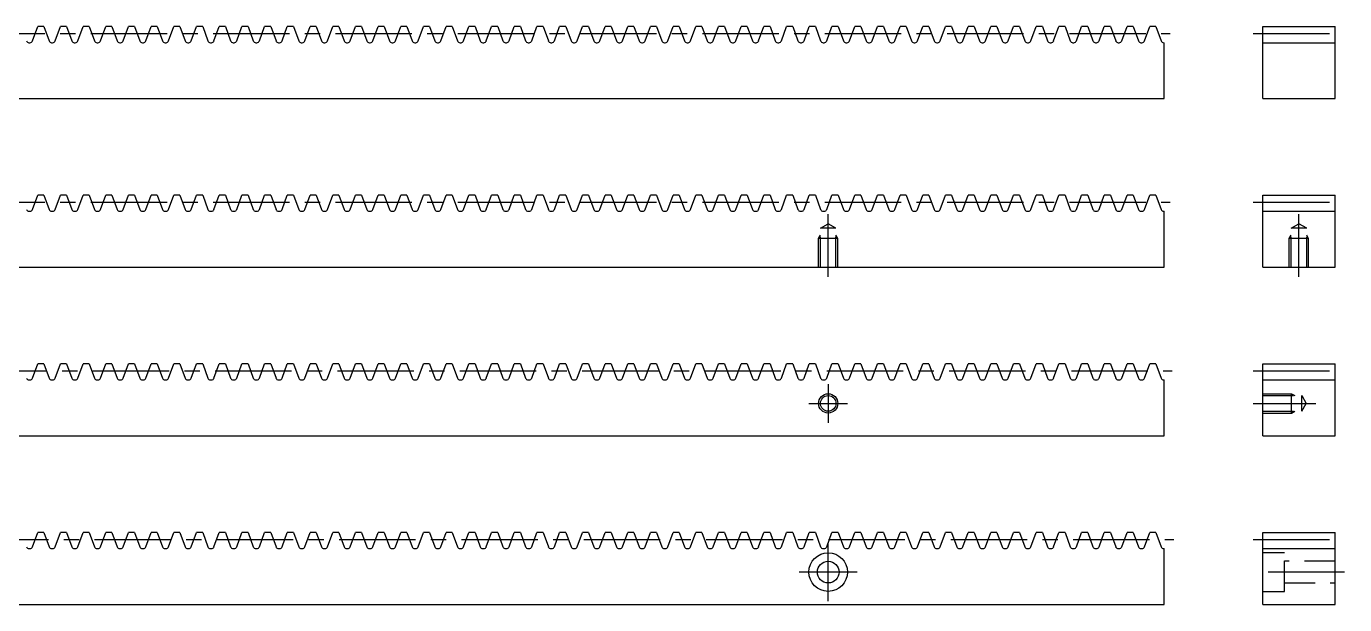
# Model space of a CAD drawing. Extents: x 0 to 547, y -23 to 135.
# Drawn here: x 273.3 to 547, y 15 to 135 of the extents above; entities that cross this region are included whole.
import ezdxf

# ---------------------------------------------------------------- set-up
doc = ezdxf.new("R2010")
doc.units = 0
doc.header["$LTSCALE"] = 0.5
doc.linetypes.add('CENTER', pattern=[50.8, 31.75, -6.35, 6.35, -6.35])
doc.linetypes.add('DASHED', pattern=[19.05, 12.7, -6.35])
for name, color, linetype in [('MSM_CENTER', 1, 'CENTER'), ('MSM_CONTINUOUS', 7, 'CONTINUOUS'), ('MSM_DASHED', 4, 'DASHED'), ('MSM_NARROW', 5, 'CONTINUOUS')]:
    doc.layers.add(name, color=color, linetype=linetype)

msp = doc.modelspace()

# ---------------------------------------------------------------- linework, layer by layer
at = {"layer": 'MSM_CENTER'}
for p, q in [((7.25, 133.5), (510.76, 133.5)), ((528, 133.5), (547, 133.5)), ((7.25, 98.5), (510.76, 98.5)), ((439.76, 83), (439.76, 96.04)), ((528, 98.5), (547, 98.5)), ((537.5, 83), (537.5, 96.04)), ((7.65, 63.5), (511.16, 63.5)), ((528, 63.5), (547, 63.5)), ((439.76, 60.75), (439.76, 52.75)), ((435.76, 56.75), (443.75, 56.75)), ((528, 56.75), (541.04, 56.75)), ((8, 28.5), (511.51, 28.5)), ((439.76, 15.75), (439.76, 27.75)), ((528, 28.5), (547, 28.5)), ((445.75, 21.75), (433.76, 21.75)), ((547, 21.75), (528, 21.75))]:
    msp.add_line(p, q, dxfattribs=at)
at = {"layer": 'MSM_CONTINUOUS'}
for p, q in [((274.52, 132), (275.62, 135)), ((276.88, 135), (275.62, 135)), ((276.88, 135), (277.97, 132)), ((279.24, 132), (280.33, 135)), ((281.59, 135), (280.33, 135)), ((281.59, 135), (282.68, 132)), ((283.95, 132), (285.04, 135)), ((286.31, 135), (285.04, 135)), ((286.31, 135), (287.4, 132)), ((288.66, 132), (289.75, 135)), ((291.02, 135), (289.75, 135)), ((291.02, 135), (292.11, 132)), ((293.37, 132), (294.47, 135)), ((295.73, 135), (294.47, 135)), ((295.73, 135), (296.82, 132)), ((298.09, 132), (299.18, 135)), ((300.44, 135), (299.18, 135)), ((300.44, 135), (301.53, 132)), ((302.8, 132), (303.89, 135)), ((305.15, 135), (303.89, 135)), ((305.15, 135), (306.25, 132)), ((307.51, 132), (308.6, 135)), ((309.87, 135), (308.6, 135)), ((309.87, 135), (310.96, 132)), ((312.22, 132), (313.32, 135)), ((314.58, 135), (313.32, 135)), ((314.58, 135), (315.67, 132)), ((316.94, 132), (318.03, 135)), ((319.29, 135), (318.03, 135)), ((319.29, 135), (320.38, 132)), ((321.65, 132), (322.74, 135)), ((324, 135), (322.74, 135)), ((324, 135), (325.1, 132)), ((326.36, 132), (327.45, 135)), ((328.72, 135), (327.45, 135)), ((328.72, 135), (329.81, 132)), ((331.07, 132), (332.17, 135)), ((333.43, 135), (332.17, 135)), ((333.43, 135), (334.52, 132)), ((335.79, 132), (336.88, 135)), ((338.14, 135), (336.88, 135)), ((338.14, 135), (339.23, 132)), ((340.5, 132), (341.59, 135)), ((342.85, 135), (341.59, 135)), ((342.85, 135), (343.95, 132)), ((345.21, 132), (346.3, 135)), ((347.57, 135), (346.3, 135)), ((347.57, 135), (348.66, 132)), ((349.92, 132), (351.01, 135)), ((352.28, 135), (351.01, 135)), ((352.28, 135), (353.37, 132)), ((354.64, 132), (355.73, 135)), ((356.99, 135), (355.73, 135)), ((356.99, 135), (358.08, 132)), ((359.35, 132), (360.44, 135)), ((361.7, 135), (360.44, 135)), ((361.7, 135), (362.8, 132)), ((364.06, 132), (365.15, 135)), ((366.42, 135), (365.15, 135)), ((366.42, 135), (367.51, 132)), ((368.77, 132), (369.86, 135)), ((371.13, 135), (369.86, 135)), ((371.13, 135), (372.22, 132)), ((373.48, 132), (374.58, 135)), ((375.84, 135), (374.58, 135)), ((375.84, 135), (376.93, 132)), ((378.2, 132), (379.29, 135)), ((380.55, 135), (379.29, 135)), ((380.55, 135), (381.65, 132)), ((382.91, 132), (384, 135)), ((385.27, 135), (384, 135)), ((385.27, 135), (386.36, 132)), ((387.62, 132), (388.71, 135)), ((389.98, 135), (388.71, 135)), ((389.98, 135), (391.07, 132)), ((392.33, 132), (393.43, 135)), ((394.69, 135), (393.43, 135)), ((394.69, 135), (395.78, 132)), ((397.05, 132), (398.14, 135)), ((399.4, 135), (398.14, 135)), ((399.4, 135), (400.49, 132)), ((401.76, 132), (402.85, 135)), ((404.12, 135), (402.85, 135)), ((404.12, 135), (405.21, 132)), ((406.47, 132), (407.56, 135)), ((408.83, 135), (407.56, 135)), ((408.83, 135), (409.92, 132)), ((411.18, 132), (412.28, 135)), ((413.54, 135), (412.28, 135)), ((413.54, 135), (414.63, 132)), ((415.9, 132), (416.99, 135)), ((418.25, 135), (416.99, 135)), ((418.25, 135), (419.34, 132)), ((420.61, 132), (421.7, 135)), ((422.96, 135), (421.7, 135)), ((422.96, 135), (424.06, 132)), ((425.32, 132), (426.41, 135)), ((427.68, 135), (426.41, 135)), ((427.68, 135), (428.77, 132)), ((430.03, 132), (431.13, 135)), ((432.39, 135), (431.13, 135)), ((432.39, 135), (433.48, 132)), ((434.75, 132), (435.84, 135)), ((437.1, 135), (435.84, 135)), ((437.1, 135), (438.19, 132)), ((439.46, 132), (440.55, 135)), ((441.81, 135), (440.55, 135)), ((441.81, 135), (442.91, 132)), ((444.17, 132), (445.26, 135)), ((446.53, 135), (445.26, 135)), ((446.53, 135), (447.62, 132)), ((448.88, 132), (449.98, 135)), ((451.24, 135), (449.98, 135)), ((451.24, 135), (452.33, 132)), ((453.6, 132), (454.69, 135)), ((455.95, 135), (454.69, 135)), ((455.95, 135), (457.04, 132)), ((458.31, 132), (459.4, 135)), ((460.66, 135), (459.4, 135)), ((460.66, 135), (461.76, 132)), ((463.02, 132), (464.11, 135)), ((465.38, 135), (464.11, 135)), ((465.38, 135), (466.47, 132)), ((467.73, 132), (468.82, 135)), ((470.09, 135), (468.82, 135)), ((470.09, 135), (471.18, 132)), ((472.45, 132), (473.54, 135)), ((474.8, 135), (473.54, 135)), ((474.8, 135), (475.89, 132)), ((477.16, 132), (478.25, 135)), ((479.51, 135), (478.25, 135)), ((479.51, 135), (480.61, 132)), ((481.87, 132), (482.96, 135)), ((484.23, 135), (482.96, 135)), ((484.23, 135), (485.32, 132)), ((486.58, 132), (487.67, 135)), ((488.94, 135), (487.67, 135)), ((488.94, 135), (490.03, 132)), ((491.29, 132), (492.39, 135)), ((493.65, 135), (492.39, 135)), ((493.65, 135), (494.74, 132)), ((496.01, 132), (497.1, 135)), ((498.36, 135), (497.1, 135)), ((498.36, 135), (499.46, 132)), ((500.72, 132), (501.81, 135)), ((503.08, 135), (501.81, 135)), ((503.08, 135), (504.17, 132)), ((505.43, 132), (506.52, 135)), ((507.79, 135), (506.52, 135)), ((507.79, 135), (508.88, 132)), ((530, 135), (545, 135)), ((530, 120), (530, 135)), ((545, 120), (545, 135)), ((273.8, 131.62), (273.99, 131.62)), ((278.51, 131.62), (278.7, 131.62)), ((283.22, 131.62), (283.41, 131.62)), ((287.93, 131.62), (288.13, 131.62)), ((292.65, 131.62), (292.84, 131.62)), ((297.36, 131.62), (297.55, 131.62)), ((302.07, 131.62), (302.26, 131.62)), ((306.78, 131.62), (306.98, 131.62)), ((311.49, 131.62), (311.69, 131.62)), ((316.21, 131.62), (316.4, 131.62)), ((320.92, 131.62), (321.11, 131.62)), ((325.63, 131.62), (325.83, 131.62)), ((330.34, 131.62), (330.54, 131.62)), ((335.06, 131.62), (335.25, 131.62)), ((339.77, 131.62), (339.96, 131.62)), ((344.48, 131.62), (344.67, 131.62)), ((349.19, 131.62), (349.39, 131.62)), ((353.91, 131.62), (354.1, 131.62)), ((358.62, 131.62), (358.81, 131.62)), ((363.33, 131.62), (363.52, 131.62)), ((368.04, 131.62), (368.24, 131.62)), ((372.76, 131.62), (372.95, 131.62)), ((377.47, 131.62), (377.66, 131.62)), ((382.18, 131.62), (382.37, 131.62)), ((386.89, 131.62), (387.09, 131.62)), ((391.61, 131.62), (391.8, 131.62)), ((396.32, 131.62), (396.51, 131.62)), ((401.03, 131.62), (401.22, 131.62)), ((405.74, 131.62), (405.94, 131.62)), ((410.46, 131.62), (410.65, 131.62)), ((415.17, 131.62), (415.36, 131.62)), ((419.88, 131.62), (420.07, 131.62)), ((424.59, 131.62), (424.79, 131.62)), ((429.3, 131.62), (429.5, 131.62)), ((434.02, 131.62), (434.21, 131.62)), ((438.73, 131.62), (438.92, 131.62)), ((443.44, 131.62), (443.64, 131.62)), ((448.15, 131.62), (448.35, 131.62)), ((452.87, 131.62), (453.06, 131.62)), ((457.58, 131.62), (457.77, 131.62)), ((462.29, 131.62), (462.48, 131.62)), ((467, 131.62), (467.2, 131.62)), ((471.72, 131.62), (471.91, 131.62)), ((476.43, 131.62), (476.62, 131.62)), ((481.14, 131.62), (481.33, 131.62)), ((485.85, 131.62), (486.05, 131.62)), ((490.57, 131.62), (490.76, 131.62)), ((495.28, 131.62), (495.47, 131.62)), ((499.99, 131.62), (500.18, 131.62)), ((504.7, 131.62), (504.9, 131.62)), ((509.42, 131.62), (509.51, 131.62)), ((509.51, 120), (509.51, 131.62)), ((530, 131.62), (545, 131.62)), ((10, 120), (509.51, 120)), ((530, 120), (545, 120)), ((274.52, 97), (275.62, 100)), ((276.88, 100), (275.62, 100)), ((276.88, 100), (277.97, 97)), ((279.24, 97), (280.33, 100)), ((281.59, 100), (280.33, 100)), ((281.59, 100), (282.68, 97)), ((283.95, 97), (285.04, 100)), ((286.31, 100), (285.04, 100)), ((286.31, 100), (287.4, 97)), ((288.66, 97), (289.75, 100)), ((291.02, 100), (289.75, 100)), ((291.02, 100), (292.11, 97)), ((293.37, 97), (294.47, 100)), ((295.73, 100), (294.47, 100)), ((295.73, 100), (296.82, 97)), ((298.09, 97), (299.18, 100)), ((300.44, 100), (299.18, 100)), ((300.44, 100), (301.53, 97)), ((302.8, 97), (303.89, 100)), ((305.15, 100), (303.89, 100)), ((305.15, 100), (306.25, 97)), ((307.51, 97), (308.6, 100)), ((309.87, 100), (308.6, 100)), ((309.87, 100), (310.96, 97)), ((312.22, 97), (313.32, 100)), ((314.58, 100), (313.32, 100)), ((314.58, 100), (315.67, 97)), ((316.94, 97), (318.03, 100)), ((319.29, 100), (318.03, 100)), ((319.29, 100), (320.38, 97)), ((321.65, 97), (322.74, 100)), ((324, 100), (322.74, 100)), ((324, 100), (325.1, 97)), ((326.36, 97), (327.45, 100)), ((328.72, 100), (327.45, 100)), ((328.72, 100), (329.81, 97)), ((331.07, 97), (332.17, 100)), ((333.43, 100), (332.17, 100)), ((333.43, 100), (334.52, 97)), ((335.79, 97), (336.88, 100)), ((338.14, 100), (336.88, 100)), ((338.14, 100), (339.23, 97)), ((340.5, 97), (341.59, 100)), ((342.85, 100), (341.59, 100)), ((342.85, 100), (343.95, 97)), ((345.21, 97), (346.3, 100)), ((347.57, 100), (346.3, 100)), ((347.57, 100), (348.66, 97)), ((349.92, 97), (351.01, 100)), ((352.28, 100), (351.01, 100)), ((352.28, 100), (353.37, 97)), ((354.64, 97), (355.73, 100)), ((356.99, 100), (355.73, 100)), ((356.99, 100), (358.08, 97)), ((359.35, 97), (360.44, 100)), ((361.7, 100), (360.44, 100)), ((361.7, 100), (362.8, 97)), ((364.06, 97), (365.15, 100)), ((366.42, 100), (365.15, 100)), ((366.42, 100), (367.51, 97)), ((368.77, 97), (369.86, 100)), ((371.13, 100), (369.86, 100)), ((371.13, 100), (372.22, 97)), ((373.48, 97), (374.58, 100)), ((375.84, 100), (374.58, 100)), ((375.84, 100), (376.93, 97)), ((378.2, 97), (379.29, 100)), ((380.55, 100), (379.29, 100)), ((380.55, 100), (381.65, 97)), ((382.91, 97), (384, 100)), ((385.27, 100), (384, 100)), ((385.27, 100), (386.36, 97)), ((387.62, 97), (388.71, 100)), ((389.98, 100), (388.71, 100)), ((389.98, 100), (391.07, 97)), ((392.33, 97), (393.43, 100)), ((394.69, 100), (393.43, 100)), ((394.69, 100), (395.78, 97)), ((397.05, 97), (398.14, 100)), ((399.4, 100), (398.14, 100)), ((399.4, 100), (400.49, 97)), ((401.76, 97), (402.85, 100)), ((404.12, 100), (402.85, 100)), ((404.12, 100), (405.21, 97)), ((406.47, 97), (407.56, 100)), ((408.83, 100), (407.56, 100)), ((408.83, 100), (409.92, 97)), ((411.18, 97), (412.28, 100)), ((413.54, 100), (412.28, 100)), ((413.54, 100), (414.63, 97)), ((415.9, 97), (416.99, 100)), ((418.25, 100), (416.99, 100)), ((418.25, 100), (419.34, 97)), ((420.61, 97), (421.7, 100)), ((422.96, 100), (421.7, 100)), ((422.96, 100), (424.06, 97)), ((425.32, 97), (426.41, 100)), ((427.68, 100), (426.41, 100)), ((427.68, 100), (428.77, 97)), ((430.03, 97), (431.13, 100)), ((432.39, 100), (431.13, 100)), ((432.39, 100), (433.48, 97)), ((434.75, 97), (435.84, 100)), ((437.1, 100), (435.84, 100)), ((437.1, 100), (438.19, 97)), ((439.46, 97), (440.55, 100)), ((441.81, 100), (440.55, 100)), ((441.81, 100), (442.91, 97)), ((444.17, 97), (445.26, 100)), ((446.53, 100), (445.26, 100)), ((446.53, 100), (447.62, 97)), ((448.88, 97), (449.98, 100)), ((451.24, 100), (449.98, 100)), ((451.24, 100), (452.33, 97)), ((453.6, 97), (454.69, 100)), ((455.95, 100), (454.69, 100)), ((455.95, 100), (457.04, 97)), ((458.31, 97), (459.4, 100)), ((460.66, 100), (459.4, 100)), ((460.66, 100), (461.76, 97)), ((463.02, 97), (464.11, 100)), ((465.38, 100), (464.11, 100)), ((465.38, 100), (466.47, 97)), ((467.73, 97), (468.82, 100)), ((470.09, 100), (468.82, 100)), ((470.09, 100), (471.18, 97)), ((472.45, 97), (473.54, 100)), ((474.8, 100), (473.54, 100)), ((474.8, 100), (475.89, 97)), ((477.16, 97), (478.25, 100)), ((479.51, 100), (478.25, 100)), ((479.51, 100), (480.61, 97)), ((481.87, 97), (482.96, 100)), ((484.23, 100), (482.96, 100)), ((484.23, 100), (485.32, 97)), ((486.58, 97), (487.67, 100)), ((488.94, 100), (487.67, 100)), ((488.94, 100), (490.03, 97)), ((491.29, 97), (492.39, 100)), ((493.65, 100), (492.39, 100)), ((493.65, 100), (494.74, 97)), ((496.01, 97), (497.1, 100)), ((498.36, 100), (497.1, 100)), ((498.36, 100), (499.46, 97)), ((500.72, 97), (501.81, 100)), ((503.08, 100), (501.81, 100)), ((503.08, 100), (504.17, 97)), ((505.43, 97), (506.52, 100)), ((507.79, 100), (506.52, 100)), ((507.79, 100), (508.88, 97)), ((530, 100), (545, 100)), ((530, 85), (530, 100)), ((545, 85), (545, 100)), ((273.8, 96.63), (273.99, 96.63)), ((278.51, 96.63), (278.7, 96.63)), ((283.22, 96.63), (283.41, 96.63)), ((287.93, 96.63), (288.13, 96.63)), ((292.65, 96.63), (292.84, 96.63)), ((297.36, 96.63), (297.55, 96.63)), ((302.07, 96.63), (302.26, 96.63)), ((306.78, 96.63), (306.98, 96.63)), ((311.49, 96.63), (311.69, 96.63)), ((316.21, 96.63), (316.4, 96.63)), ((320.92, 96.63), (321.11, 96.63)), ((325.63, 96.63), (325.83, 96.63)), ((330.34, 96.63), (330.54, 96.63)), ((335.06, 96.63), (335.25, 96.63)), ((339.77, 96.63), (339.96, 96.63)), ((344.48, 96.63), (344.67, 96.63)), ((349.19, 96.63), (349.39, 96.63)), ((353.91, 96.63), (354.1, 96.63)), ((358.62, 96.63), (358.81, 96.63)), ((363.33, 96.63), (363.52, 96.63)), ((368.04, 96.63), (368.24, 96.63)), ((372.76, 96.63), (372.95, 96.63)), ((377.47, 96.63), (377.66, 96.63)), ((382.18, 96.63), (382.37, 96.63)), ((386.89, 96.63), (387.09, 96.63)), ((391.61, 96.63), (391.8, 96.63)), ((396.32, 96.63), (396.51, 96.63)), ((401.03, 96.63), (401.22, 96.63)), ((405.74, 96.63), (405.94, 96.63)), ((410.46, 96.63), (410.65, 96.63)), ((415.17, 96.63), (415.36, 96.63)), ((419.88, 96.63), (420.07, 96.63)), ((424.59, 96.63), (424.79, 96.63)), ((429.3, 96.63), (429.5, 96.63)), ((434.02, 96.63), (434.21, 96.63)), ((438.73, 96.63), (438.92, 96.63)), ((443.44, 96.63), (443.64, 96.63)), ((448.15, 96.63), (448.35, 96.63)), ((452.87, 96.63), (453.06, 96.63)), ((457.58, 96.63), (457.77, 96.63)), ((462.29, 96.63), (462.48, 96.63)), ((467, 96.63), (467.2, 96.63)), ((471.72, 96.63), (471.91, 96.63)), ((476.43, 96.63), (476.62, 96.63)), ((481.14, 96.63), (481.33, 96.63)), ((485.85, 96.63), (486.05, 96.63)), ((490.57, 96.63), (490.76, 96.63)), ((495.28, 96.63), (495.47, 96.63)), ((499.99, 96.63), (500.18, 96.63)), ((504.7, 96.63), (504.9, 96.63)), ((509.42, 96.63), (509.51, 96.63)), ((509.51, 85), (509.51, 96.63)), ((530, 96.63), (545, 96.63)), ((10, 85), (509.51, 85)), ((530, 85), (545, 85)), ((274.52, 62), (275.62, 65)), ((276.88, 65), (275.62, 65)), ((276.88, 65), (277.97, 62)), ((279.24, 62), (280.33, 65)), ((281.59, 65), (280.33, 65)), ((281.59, 65), (282.68, 62)), ((283.95, 62), (285.04, 65)), ((286.31, 65), (285.04, 65)), ((286.31, 65), (287.4, 62)), ((288.66, 62), (289.75, 65)), ((291.02, 65), (289.75, 65)), ((291.02, 65), (292.11, 62)), ((293.37, 62), (294.47, 65)), ((295.73, 65), (294.47, 65)), ((295.73, 65), (296.82, 62)), ((298.09, 62), (299.18, 65)), ((300.44, 65), (299.18, 65)), ((300.44, 65), (301.53, 62)), ((302.8, 62), (303.89, 65)), ((305.15, 65), (303.89, 65)), ((305.15, 65), (306.25, 62)), ((307.51, 62), (308.6, 65)), ((309.87, 65), (308.6, 65)), ((309.87, 65), (310.96, 62)), ((312.22, 62), (313.32, 65)), ((314.58, 65), (313.32, 65)), ((314.58, 65), (315.67, 62)), ((316.94, 62), (318.03, 65)), ((319.29, 65), (318.03, 65)), ((319.29, 65), (320.38, 62)), ((321.65, 62), (322.74, 65)), ((324, 65), (322.74, 65)), ((324, 65), (325.1, 62)), ((326.36, 62), (327.45, 65)), ((328.72, 65), (327.45, 65)), ((328.72, 65), (329.81, 62)), ((331.07, 62), (332.17, 65)), ((333.43, 65), (332.17, 65)), ((333.43, 65), (334.52, 62)), ((335.79, 62), (336.88, 65)), ((338.14, 65), (336.88, 65)), ((338.14, 65), (339.23, 62)), ((340.5, 62), (341.59, 65)), ((342.85, 65), (341.59, 65)), ((342.85, 65), (343.95, 62)), ((345.21, 62), (346.3, 65)), ((347.57, 65), (346.3, 65)), ((347.57, 65), (348.66, 62)), ((349.92, 62), (351.01, 65)), ((352.28, 65), (351.01, 65)), ((352.28, 65), (353.37, 62)), ((354.64, 62), (355.73, 65)), ((356.99, 65), (355.73, 65)), ((356.99, 65), (358.08, 62)), ((359.35, 62), (360.44, 65)), ((361.7, 65), (360.44, 65)), ((361.7, 65), (362.8, 62)), ((364.06, 62), (365.15, 65)), ((366.42, 65), (365.15, 65)), ((366.42, 65), (367.51, 62)), ((368.77, 62), (369.86, 65)), ((371.13, 65), (369.86, 65)), ((371.13, 65), (372.22, 62)), ((373.48, 62), (374.58, 65)), ((375.84, 65), (374.58, 65)), ((375.84, 65), (376.93, 62)), ((378.2, 62), (379.29, 65)), ((380.55, 65), (379.29, 65)), ((380.55, 65), (381.65, 62)), ((382.91, 62), (384, 65)), ((385.27, 65), (384, 65)), ((385.27, 65), (386.36, 62)), ((387.62, 62), (388.71, 65)), ((389.98, 65), (388.71, 65)), ((389.98, 65), (391.07, 62)), ((392.33, 62), (393.43, 65)), ((394.69, 65), (393.43, 65)), ((394.69, 65), (395.78, 62)), ((397.05, 62), (398.14, 65)), ((399.4, 65), (398.14, 65)), ((399.4, 65), (400.49, 62)), ((401.76, 62), (402.85, 65)), ((404.12, 65), (402.85, 65)), ((404.12, 65), (405.21, 62)), ((406.47, 62), (407.56, 65)), ((408.83, 65), (407.56, 65)), ((408.83, 65), (409.92, 62)), ((411.18, 62), (412.28, 65)), ((413.54, 65), (412.28, 65)), ((413.54, 65), (414.63, 62)), ((415.9, 62), (416.99, 65)), ((418.25, 65), (416.99, 65)), ((418.25, 65), (419.34, 62)), ((420.61, 62), (421.7, 65)), ((422.96, 65), (421.7, 65)), ((422.96, 65), (424.06, 62)), ((425.32, 62), (426.41, 65)), ((427.68, 65), (426.41, 65)), ((427.68, 65), (428.77, 62)), ((430.03, 62), (431.13, 65)), ((432.39, 65), (431.13, 65)), ((432.39, 65), (433.48, 62)), ((434.75, 62), (435.84, 65)), ((437.1, 65), (435.84, 65)), ((437.1, 65), (438.19, 62)), ((439.46, 62), (440.55, 65)), ((441.81, 65), (440.55, 65)), ((441.81, 65), (442.91, 62)), ((444.17, 62), (445.26, 65)), ((446.53, 65), (445.26, 65)), ((446.53, 65), (447.62, 62)), ((448.88, 62), (449.98, 65)), ((451.24, 65), (449.98, 65)), ((451.24, 65), (452.33, 62)), ((453.6, 62), (454.69, 65)), ((455.95, 65), (454.69, 65)), ((455.95, 65), (457.04, 62)), ((458.31, 62), (459.4, 65)), ((460.66, 65), (459.4, 65)), ((460.66, 65), (461.76, 62)), ((463.02, 62), (464.11, 65)), ((465.38, 65), (464.11, 65)), ((465.38, 65), (466.47, 62)), ((467.73, 62), (468.82, 65)), ((470.09, 65), (468.82, 65)), ((470.09, 65), (471.18, 62)), ((472.45, 62), (473.54, 65)), ((474.8, 65), (473.54, 65)), ((474.8, 65), (475.89, 62)), ((477.16, 62), (478.25, 65)), ((479.51, 65), (478.25, 65)), ((479.51, 65), (480.61, 62)), ((481.87, 62), (482.96, 65)), ((484.23, 65), (482.96, 65)), ((484.23, 65), (485.32, 62)), ((486.58, 62), (487.67, 65)), ((488.94, 65), (487.67, 65)), ((488.94, 65), (490.03, 62)), ((491.29, 62), (492.39, 65)), ((493.65, 65), (492.39, 65)), ((493.65, 65), (494.74, 62)), ((496.01, 62), (497.1, 65)), ((498.36, 65), (497.1, 65)), ((498.36, 65), (499.46, 62)), ((500.72, 62), (501.81, 65)), ((503.08, 65), (501.81, 65)), ((503.08, 65), (504.17, 62)), ((505.43, 62), (506.52, 65)), ((507.79, 65), (506.52, 65)), ((507.79, 65), (508.88, 62)), ((530, 65), (545, 65)), ((530, 50), (530, 65)), ((545, 50), (545, 65)), ((273.8, 61.62), (273.99, 61.62)), ((278.51, 61.62), (278.7, 61.62)), ((283.22, 61.62), (283.41, 61.62)), ((287.93, 61.62), (288.13, 61.62)), ((292.65, 61.62), (292.84, 61.62)), ((297.36, 61.62), (297.55, 61.62)), ((302.07, 61.62), (302.26, 61.62)), ((306.78, 61.62), (306.98, 61.62)), ((311.49, 61.62), (311.69, 61.62)), ((316.21, 61.62), (316.4, 61.62)), ((320.92, 61.62), (321.11, 61.62)), ((325.63, 61.62), (325.83, 61.62)), ((330.34, 61.62), (330.54, 61.62)), ((335.06, 61.62), (335.25, 61.62)), ((339.77, 61.62), (339.96, 61.62)), ((344.48, 61.62), (344.67, 61.62)), ((349.19, 61.62), (349.39, 61.62)), ((353.91, 61.62), (354.1, 61.62)), ((358.62, 61.62), (358.81, 61.62)), ((363.33, 61.62), (363.52, 61.62)), ((368.04, 61.62), (368.24, 61.62)), ((372.76, 61.62), (372.95, 61.62)), ((377.47, 61.62), (377.66, 61.62)), ((382.18, 61.62), (382.37, 61.62)), ((386.89, 61.62), (387.09, 61.62)), ((391.61, 61.62), (391.8, 61.62)), ((396.32, 61.62), (396.51, 61.62)), ((401.03, 61.62), (401.22, 61.62)), ((405.74, 61.62), (405.94, 61.62)), ((410.46, 61.62), (410.65, 61.62)), ((415.17, 61.62), (415.36, 61.62)), ((419.88, 61.62), (420.07, 61.62)), ((424.59, 61.62), (424.79, 61.62)), ((429.3, 61.62), (429.5, 61.62)), ((434.02, 61.62), (434.21, 61.62)), ((438.73, 61.62), (438.92, 61.62)), ((443.44, 61.62), (443.64, 61.62)), ((448.15, 61.62), (448.35, 61.62)), ((452.87, 61.62), (453.06, 61.62)), ((457.58, 61.62), (457.77, 61.62)), ((462.29, 61.62), (462.48, 61.62)), ((467, 61.62), (467.2, 61.62)), ((471.72, 61.62), (471.91, 61.62)), ((476.43, 61.62), (476.62, 61.62)), ((481.14, 61.62), (481.33, 61.62)), ((485.85, 61.62), (486.05, 61.62)), ((490.57, 61.62), (490.76, 61.62)), ((495.28, 61.62), (495.47, 61.62)), ((499.99, 61.62), (500.18, 61.62)), ((504.7, 61.62), (504.9, 61.62)), ((509.42, 61.62), (509.51, 61.62)), ((509.51, 50), (509.51, 61.62)), ((530, 61.62), (545, 61.62)), ((10, 50), (509.51, 50)), ((530, 50), (545, 50)), ((274.52, 27), (275.62, 30)), ((276.88, 30), (275.62, 30)), ((276.88, 30), (277.97, 27)), ((279.24, 27), (280.33, 30)), ((281.59, 30), (280.33, 30)), ((281.59, 30), (282.68, 27)), ((283.95, 27), (285.04, 30)), ((286.31, 30), (285.04, 30)), ((286.31, 30), (287.4, 27)), ((288.66, 27), (289.75, 30)), ((291.02, 30), (289.75, 30)), ((291.02, 30), (292.11, 27)), ((293.37, 27), (294.47, 30)), ((295.73, 30), (294.47, 30)), ((295.73, 30), (296.82, 27)), ((298.09, 27), (299.18, 30)), ((300.44, 30), (299.18, 30)), ((300.44, 30), (301.53, 27)), ((302.8, 27), (303.89, 30)), ((305.15, 30), (303.89, 30)), ((305.15, 30), (306.25, 27)), ((307.51, 27), (308.6, 30)), ((309.87, 30), (308.6, 30)), ((309.87, 30), (310.96, 27)), ((312.22, 27), (313.32, 30)), ((314.58, 30), (313.32, 30)), ((314.58, 30), (315.67, 27)), ((316.94, 27), (318.03, 30)), ((319.29, 30), (318.03, 30)), ((319.29, 30), (320.38, 27)), ((321.65, 27), (322.74, 30)), ((324, 30), (322.74, 30)), ((324, 30), (325.1, 27)), ((326.36, 27), (327.45, 30)), ((328.72, 30), (327.45, 30)), ((328.72, 30), (329.81, 27)), ((331.07, 27), (332.17, 30)), ((333.43, 30), (332.17, 30)), ((333.43, 30), (334.52, 27)), ((335.79, 27), (336.88, 30)), ((338.14, 30), (336.88, 30)), ((338.14, 30), (339.23, 27)), ((340.5, 27), (341.59, 30)), ((342.85, 30), (341.59, 30)), ((342.85, 30), (343.95, 27)), ((345.21, 27), (346.3, 30)), ((347.57, 30), (346.3, 30)), ((347.57, 30), (348.66, 27)), ((349.92, 27), (351.01, 30)), ((352.28, 30), (351.01, 30)), ((352.28, 30), (353.37, 27)), ((354.64, 27), (355.73, 30)), ((356.99, 30), (355.73, 30)), ((356.99, 30), (358.08, 27)), ((359.35, 27), (360.44, 30)), ((361.7, 30), (360.44, 30)), ((361.7, 30), (362.8, 27)), ((364.06, 27), (365.15, 30)), ((366.42, 30), (365.15, 30)), ((366.42, 30), (367.51, 27)), ((368.77, 27), (369.86, 30)), ((371.13, 30), (369.86, 30)), ((371.13, 30), (372.22, 27)), ((373.48, 27), (374.58, 30)), ((375.84, 30), (374.58, 30)), ((375.84, 30), (376.93, 27)), ((378.2, 27), (379.29, 30)), ((380.55, 30), (379.29, 30)), ((380.55, 30), (381.65, 27)), ((382.91, 27), (384, 30)), ((385.27, 30), (384, 30)), ((385.27, 30), (386.36, 27)), ((387.62, 27), (388.71, 30)), ((389.98, 30), (388.71, 30)), ((389.98, 30), (391.07, 27)), ((392.33, 27), (393.43, 30)), ((394.69, 30), (393.43, 30)), ((394.69, 30), (395.78, 27)), ((397.05, 27), (398.14, 30)), ((399.4, 30), (398.14, 30)), ((399.4, 30), (400.49, 27)), ((401.76, 27), (402.85, 30)), ((404.12, 30), (402.85, 30)), ((404.12, 30), (405.21, 27)), ((406.47, 27), (407.56, 30)), ((408.83, 30), (407.56, 30)), ((408.83, 30), (409.92, 27)), ((411.18, 27), (412.28, 30)), ((413.54, 30), (412.28, 30)), ((413.54, 30), (414.63, 27)), ((415.9, 27), (416.99, 30)), ((418.25, 30), (416.99, 30)), ((418.25, 30), (419.34, 27)), ((420.61, 27), (421.7, 30)), ((422.96, 30), (421.7, 30)), ((422.96, 30), (424.06, 27)), ((425.32, 27), (426.41, 30)), ((427.68, 30), (426.41, 30)), ((427.68, 30), (428.77, 27)), ((430.03, 27), (431.13, 30)), ((432.39, 30), (431.13, 30)), ((432.39, 30), (433.48, 27)), ((434.75, 27), (435.84, 30)), ((437.1, 30), (435.84, 30)), ((437.1, 30), (438.19, 27)), ((439.46, 27), (440.55, 30)), ((441.81, 30), (440.55, 30)), ((441.81, 30), (442.91, 27)), ((444.17, 27), (445.26, 30)), ((446.53, 30), (445.26, 30)), ((446.53, 30), (447.62, 27)), ((448.88, 27), (449.98, 30)), ((451.24, 30), (449.98, 30)), ((451.24, 30), (452.33, 27)), ((453.6, 27), (454.69, 30)), ((455.95, 30), (454.69, 30)), ((455.95, 30), (457.04, 27)), ((458.31, 27), (459.4, 30)), ((460.66, 30), (459.4, 30)), ((460.66, 30), (461.76, 27)), ((463.02, 27), (464.11, 30)), ((465.38, 30), (464.11, 30)), ((465.38, 30), (466.47, 27)), ((467.73, 27), (468.82, 30)), ((470.09, 30), (468.82, 30)), ((470.09, 30), (471.18, 27)), ((472.45, 27), (473.54, 30)), ((474.8, 30), (473.54, 30)), ((474.8, 30), (475.89, 27)), ((477.16, 27), (478.25, 30)), ((479.51, 30), (478.25, 30)), ((479.51, 30), (480.61, 27)), ((481.87, 27), (482.96, 30)), ((484.23, 30), (482.96, 30)), ((484.23, 30), (485.32, 27)), ((486.58, 27), (487.67, 30)), ((488.94, 30), (487.67, 30)), ((488.94, 30), (490.03, 27)), ((491.29, 27), (492.39, 30)), ((493.65, 30), (492.39, 30)), ((493.65, 30), (494.74, 27)), ((496.01, 27), (497.1, 30)), ((498.36, 30), (497.1, 30)), ((498.36, 30), (499.46, 27)), ((500.72, 27), (501.81, 30)), ((503.08, 30), (501.81, 30)), ((503.08, 30), (504.17, 27)), ((505.43, 27), (506.52, 30)), ((507.79, 30), (506.52, 30)), ((507.79, 30), (508.88, 27)), ((530, 30), (545, 30)), ((530, 15), (530, 30)), ((545, 15), (545, 30)), ((273.8, 26.62), (273.99, 26.62)), ((278.51, 26.62), (278.7, 26.62)), ((283.22, 26.62), (283.41, 26.62)), ((287.93, 26.62), (288.13, 26.62)), ((292.65, 26.62), (292.84, 26.62)), ((297.36, 26.62), (297.55, 26.62)), ((302.07, 26.62), (302.26, 26.62)), ((306.78, 26.62), (306.98, 26.62)), ((311.49, 26.62), (311.69, 26.62)), ((316.21, 26.62), (316.4, 26.62)), ((320.92, 26.62), (321.11, 26.62)), ((325.63, 26.62), (325.83, 26.62)), ((330.34, 26.62), (330.54, 26.62)), ((335.06, 26.62), (335.25, 26.62)), ((339.77, 26.62), (339.96, 26.62)), ((344.48, 26.62), (344.67, 26.62)), ((349.19, 26.62), (349.39, 26.62)), ((353.91, 26.62), (354.1, 26.62)), ((358.62, 26.62), (358.81, 26.62)), ((363.33, 26.62), (363.52, 26.62)), ((368.04, 26.62), (368.24, 26.62)), ((372.76, 26.62), (372.95, 26.62)), ((377.47, 26.62), (377.66, 26.62)), ((382.18, 26.62), (382.37, 26.62)), ((386.89, 26.62), (387.09, 26.62)), ((391.61, 26.62), (391.8, 26.62)), ((396.32, 26.62), (396.51, 26.62)), ((401.03, 26.62), (401.22, 26.62)), ((405.74, 26.62), (405.94, 26.62)), ((410.46, 26.62), (410.65, 26.62)), ((415.17, 26.62), (415.36, 26.62)), ((419.88, 26.62), (420.07, 26.62)), ((424.59, 26.62), (424.79, 26.62)), ((429.3, 26.62), (429.5, 26.62)), ((434.02, 26.62), (434.21, 26.62)), ((438.73, 26.62), (438.92, 26.62)), ((443.44, 26.62), (443.64, 26.62)), ((448.15, 26.62), (448.35, 26.62)), ((452.87, 26.62), (453.06, 26.62)), ((457.58, 26.62), (457.77, 26.62)), ((462.29, 26.62), (462.48, 26.62)), ((467, 26.62), (467.2, 26.62)), ((471.72, 26.62), (471.91, 26.62)), ((476.43, 26.62), (476.62, 26.62)), ((481.14, 26.62), (481.33, 26.62)), ((485.85, 26.62), (486.05, 26.62)), ((490.57, 26.62), (490.76, 26.62)), ((495.28, 26.62), (495.47, 26.62)), ((499.99, 26.62), (500.18, 26.62)), ((504.7, 26.62), (504.9, 26.62)), ((509.42, 26.62), (509.51, 26.62)), ((509.51, 15), (509.51, 26.62)), ((530, 26.62), (545, 26.62)), ((10, 15), (509.51, 15)), ((530, 15), (545, 15))]:
    msp.add_line(p, q, dxfattribs=at)
for centre, radius in [((439.76, 56.75), 1.62), ((439.76, 21.75), 4), ((439.76, 21.75), 2.25)]:
    msp.add_circle(centre, radius, dxfattribs=at)
for centre, start, end in [((273.8, 132.19), 200, 270), ((273.99, 132.19), 270, 340), ((278.51, 132.19), 200, 270), ((278.7, 132.19), 270, 340), ((283.22, 132.19), 200, 270), ((283.41, 132.19), 270, 340), ((287.93, 132.19), 200, 270), ((288.13, 132.19), 270, 340), ((292.65, 132.19), 200, 270), ((292.84, 132.19), 270, 340), ((297.36, 132.19), 200, 270), ((297.55, 132.19), 270, 340), ((302.07, 132.19), 200, 270), ((302.26, 132.19), 270, 340), ((306.78, 132.19), 200, 270), ((306.98, 132.19), 270, 340), ((311.49, 132.19), 200, 270), ((311.69, 132.19), 270, 340), ((316.21, 132.19), 200, 270), ((316.4, 132.19), 270, 340), ((320.92, 132.19), 200, 270), ((321.11, 132.19), 270, 340), ((325.63, 132.19), 200, 270), ((325.83, 132.19), 270, 340), ((330.34, 132.19), 200, 270), ((330.54, 132.19), 270, 340), ((335.06, 132.19), 200, 270), ((335.25, 132.19), 270, 340), ((339.77, 132.19), 200, 270), ((339.96, 132.19), 270, 340), ((344.48, 132.19), 200, 270), ((344.67, 132.19), 270, 340), ((349.19, 132.19), 200, 270), ((349.39, 132.19), 270, 340), ((353.91, 132.19), 200, 270), ((354.1, 132.19), 270, 340), ((358.62, 132.19), 200, 270), ((358.81, 132.19), 270, 340), ((363.33, 132.19), 200, 270), ((363.52, 132.19), 270, 340), ((368.04, 132.19), 200, 270), ((368.24, 132.19), 270, 340), ((372.76, 132.19), 200, 270), ((372.95, 132.19), 270, 340), ((377.47, 132.19), 200, 270), ((377.66, 132.19), 270, 340), ((382.18, 132.19), 200, 270), ((382.37, 132.19), 270, 340), ((386.89, 132.19), 200, 270), ((387.09, 132.19), 270, 340), ((391.61, 132.19), 200, 270), ((391.8, 132.19), 270, 340), ((396.32, 132.19), 200, 270), ((396.51, 132.19), 270, 340), ((401.03, 132.19), 200, 270), ((401.22, 132.19), 270, 340), ((405.74, 132.19), 200, 270), ((405.94, 132.19), 270, 340), ((410.46, 132.19), 200, 270), ((410.65, 132.19), 270, 340), ((415.17, 132.19), 200, 270), ((415.36, 132.19), 270, 340), ((419.88, 132.19), 200, 270), ((420.07, 132.19), 270, 340), ((424.59, 132.19), 200, 270), ((424.79, 132.19), 270, 340), ((429.3, 132.19), 200, 270), ((429.5, 132.19), 270, 340), ((434.02, 132.19), 200, 270), ((434.21, 132.19), 270, 340), ((438.73, 132.19), 200, 270), ((438.92, 132.19), 270, 340), ((443.44, 132.19), 200, 270), ((443.64, 132.19), 270, 340), ((448.15, 132.19), 200, 270), ((448.35, 132.19), 270, 340), ((452.87, 132.19), 200, 270), ((453.06, 132.19), 270, 340), ((457.58, 132.19), 200, 270), ((457.77, 132.19), 270, 340), ((462.29, 132.19), 200, 270), ((462.48, 132.19), 270, 340), ((467, 132.19), 200, 270), ((467.2, 132.19), 270, 340), ((471.72, 132.19), 200, 270), ((471.91, 132.19), 270, 340), ((476.43, 132.19), 200, 270), ((476.62, 132.19), 270, 340), ((481.14, 132.19), 200, 270), ((481.33, 132.19), 270, 340), ((485.85, 132.19), 200, 270), ((486.05, 132.19), 270, 340), ((490.57, 132.19), 200, 270), ((490.76, 132.19), 270, 340), ((495.28, 132.19), 200, 270), ((495.47, 132.19), 270, 340), ((499.99, 132.19), 200, 270), ((500.18, 132.19), 270, 340), ((504.7, 132.19), 200, 270), ((504.9, 132.19), 270, 340), ((509.42, 132.19), 200, 270), ((273.8, 97.2), 200, 270), ((273.99, 97.2), 270, 340), ((278.51, 97.2), 200, 270), ((278.7, 97.2), 270, 340), ((283.22, 97.2), 200, 270), ((283.41, 97.2), 270, 340), ((287.93, 97.2), 200, 270), ((288.13, 97.2), 270, 340), ((292.65, 97.2), 200, 270), ((292.84, 97.2), 270, 340), ((297.36, 97.2), 200, 270), ((297.55, 97.2), 270, 340), ((302.07, 97.2), 200, 270), ((302.26, 97.2), 270, 340), ((306.78, 97.2), 200, 270), ((306.98, 97.2), 270, 340), ((311.49, 97.2), 200, 270), ((311.69, 97.2), 270, 340), ((316.21, 97.2), 200, 270), ((316.4, 97.2), 270, 340), ((320.92, 97.2), 200, 270), ((321.11, 97.2), 270, 340), ((325.63, 97.2), 200, 270), ((325.83, 97.2), 270, 340), ((330.34, 97.2), 200, 270), ((330.54, 97.2), 270, 340), ((335.06, 97.2), 200, 270), ((335.25, 97.2), 270, 340), ((339.77, 97.2), 200, 270), ((339.96, 97.2), 270, 340), ((344.48, 97.2), 200, 270), ((344.67, 97.2), 270, 340), ((349.19, 97.2), 200, 270), ((349.39, 97.2), 270, 340), ((353.91, 97.2), 200, 270), ((354.1, 97.2), 270, 340), ((358.62, 97.2), 200, 270), ((358.81, 97.2), 270, 340), ((363.33, 97.2), 200, 270), ((363.52, 97.2), 270, 340), ((368.04, 97.2), 200, 270), ((368.24, 97.2), 270, 340), ((372.76, 97.2), 200, 270), ((372.95, 97.2), 270, 340), ((377.47, 97.2), 200, 270), ((377.66, 97.2), 270, 340), ((382.18, 97.2), 200, 270), ((382.37, 97.2), 270, 340), ((386.89, 97.2), 200, 270), ((387.09, 97.2), 270, 340), ((391.61, 97.2), 200, 270), ((391.8, 97.2), 270, 340), ((396.32, 97.2), 200, 270), ((396.51, 97.2), 270, 340), ((401.03, 97.2), 200, 270), ((401.22, 97.2), 270, 340), ((405.74, 97.2), 200, 270), ((405.94, 97.2), 270, 340), ((410.46, 97.2), 200, 270), ((410.65, 97.2), 270, 340), ((415.17, 97.2), 200, 270), ((415.36, 97.2), 270, 340), ((419.88, 97.2), 200, 270), ((420.07, 97.2), 270, 340), ((424.59, 97.2), 200, 270), ((424.79, 97.2), 270, 340), ((429.3, 97.2), 200, 270), ((429.5, 97.2), 270, 340), ((434.02, 97.2), 200, 270), ((434.21, 97.2), 270, 340), ((438.73, 97.2), 200, 270), ((438.92, 97.2), 270, 340), ((443.44, 97.2), 200, 270), ((443.64, 97.2), 270, 340), ((448.15, 97.2), 200, 270), ((448.35, 97.2), 270, 340), ((452.87, 97.2), 200, 270), ((453.06, 97.2), 270, 340), ((457.58, 97.2), 200, 270), ((457.77, 97.2), 270, 340), ((462.29, 97.2), 200, 270), ((462.48, 97.2), 270, 340), ((467, 97.2), 200, 270), ((467.2, 97.2), 270, 340), ((471.72, 97.2), 200, 270), ((471.91, 97.2), 270, 340), ((476.43, 97.2), 200, 270), ((476.62, 97.2), 270, 340), ((481.14, 97.2), 200, 270), ((481.33, 97.2), 270, 340), ((485.85, 97.2), 200, 270), ((486.05, 97.2), 270, 340), ((490.57, 97.2), 200, 270), ((490.76, 97.2), 270, 340), ((495.28, 97.2), 200, 270), ((495.47, 97.2), 270, 340), ((499.99, 97.2), 200, 270), ((500.18, 97.2), 270, 340), ((504.7, 97.2), 200, 270), ((504.9, 97.2), 270, 340), ((509.42, 97.2), 200, 270), ((273.8, 62.19), 200, 270), ((273.99, 62.19), 270, 340), ((278.51, 62.19), 200, 270), ((278.7, 62.19), 270, 340), ((283.22, 62.19), 200, 270), ((283.41, 62.19), 270, 340), ((287.93, 62.19), 200, 270), ((288.13, 62.19), 270, 340), ((292.65, 62.19), 200, 270), ((292.84, 62.19), 270, 340), ((297.36, 62.19), 200, 270), ((297.55, 62.19), 270, 340), ((302.07, 62.19), 200, 270), ((302.26, 62.19), 270, 340), ((306.78, 62.19), 200, 270), ((306.98, 62.19), 270, 340), ((311.49, 62.19), 200, 270), ((311.69, 62.19), 270, 340), ((316.21, 62.19), 200, 270), ((316.4, 62.19), 270, 340), ((320.92, 62.19), 200, 270), ((321.11, 62.19), 270, 340), ((325.63, 62.19), 200, 270), ((325.83, 62.19), 270, 340), ((330.34, 62.19), 200, 270), ((330.54, 62.19), 270, 340), ((335.06, 62.19), 200, 270), ((335.25, 62.19), 270, 340), ((339.77, 62.19), 200, 270), ((339.96, 62.19), 270, 340), ((344.48, 62.19), 200, 270), ((344.67, 62.19), 270, 340), ((349.19, 62.19), 200, 270), ((349.39, 62.19), 270, 340), ((353.91, 62.19), 200, 270), ((354.1, 62.19), 270, 340), ((358.62, 62.19), 200, 270), ((358.81, 62.19), 270, 340), ((363.33, 62.19), 200, 270), ((363.52, 62.19), 270, 340), ((368.04, 62.19), 200, 270), ((368.24, 62.19), 270, 340), ((372.76, 62.19), 200, 270), ((372.95, 62.19), 270, 340), ((377.47, 62.19), 200, 270), ((377.66, 62.19), 270, 340), ((382.18, 62.19), 200, 270), ((382.37, 62.19), 270, 340), ((386.89, 62.19), 200, 270), ((387.09, 62.19), 270, 340), ((391.61, 62.19), 200, 270), ((391.8, 62.19), 270, 340), ((396.32, 62.19), 200, 270), ((396.51, 62.19), 270, 340), ((401.03, 62.19), 200, 270), ((401.22, 62.19), 270, 340), ((405.74, 62.19), 200, 270), ((405.94, 62.19), 270, 340), ((410.46, 62.19), 200, 270), ((410.65, 62.19), 270, 340), ((415.17, 62.19), 200, 270), ((415.36, 62.19), 270, 340), ((419.88, 62.19), 200, 270), ((420.07, 62.19), 270, 340), ((424.59, 62.19), 200, 270), ((424.79, 62.19), 270, 340), ((429.3, 62.19), 200, 270), ((429.5, 62.19), 270, 340), ((434.02, 62.19), 200, 270), ((434.21, 62.19), 270, 340), ((438.73, 62.19), 200, 270), ((438.92, 62.19), 270, 340), ((443.44, 62.19), 200, 270), ((443.64, 62.19), 270, 340), ((448.15, 62.19), 200, 270), ((448.35, 62.19), 270, 340), ((452.87, 62.19), 200, 270), ((453.06, 62.19), 270, 340), ((457.58, 62.19), 200, 270), ((457.77, 62.19), 270, 340), ((462.29, 62.19), 200, 270), ((462.48, 62.19), 270, 340), ((467, 62.19), 200, 270), ((467.2, 62.19), 270, 340), ((471.72, 62.19), 200, 270), ((471.91, 62.19), 270, 340), ((476.43, 62.19), 200, 270), ((476.62, 62.19), 270, 340), ((481.14, 62.19), 200, 270), ((481.33, 62.19), 270, 340), ((485.85, 62.19), 200, 270), ((486.05, 62.19), 270, 340), ((490.57, 62.19), 200, 270), ((490.76, 62.19), 270, 340), ((495.28, 62.19), 200, 270), ((495.47, 62.19), 270, 340), ((499.99, 62.19), 200, 270), ((500.18, 62.19), 270, 340), ((504.7, 62.19), 200, 270), ((504.9, 62.19), 270, 340), ((509.42, 62.19), 200, 270), ((273.8, 27.19), 200, 270), ((273.99, 27.19), 270, 340), ((278.51, 27.19), 200, 270), ((278.7, 27.19), 270, 340), ((283.22, 27.19), 200, 270), ((283.41, 27.19), 270, 340), ((287.93, 27.19), 200, 270), ((288.13, 27.19), 270, 340), ((292.65, 27.19), 200, 270), ((292.84, 27.19), 270, 340), ((297.36, 27.19), 200, 270), ((297.55, 27.19), 270, 340), ((302.07, 27.19), 200, 270), ((302.26, 27.19), 270, 340), ((306.78, 27.19), 200, 270), ((306.98, 27.19), 270, 340), ((311.49, 27.19), 200, 270), ((311.69, 27.19), 270, 340), ((316.21, 27.19), 200, 270), ((316.4, 27.19), 270, 340), ((320.92, 27.19), 200, 270), ((321.11, 27.19), 270, 340), ((325.63, 27.19), 200, 270), ((325.83, 27.19), 270, 340), ((330.34, 27.19), 200, 270), ((330.54, 27.19), 270, 340), ((335.06, 27.19), 200, 270), ((335.25, 27.19), 270, 340), ((339.77, 27.19), 200, 270), ((339.96, 27.19), 270, 340), ((344.48, 27.19), 200, 270), ((344.67, 27.19), 270, 340), ((349.19, 27.19), 200, 270), ((349.39, 27.19), 270, 340), ((353.91, 27.19), 200, 270), ((354.1, 27.19), 270, 340), ((358.62, 27.19), 200, 270), ((358.81, 27.19), 270, 340), ((363.33, 27.19), 200, 270), ((363.52, 27.19), 270, 340), ((368.04, 27.19), 200, 270), ((368.24, 27.19), 270, 340), ((372.76, 27.19), 200, 270), ((372.95, 27.19), 270, 340), ((377.47, 27.19), 200, 270), ((377.66, 27.19), 270, 340), ((382.18, 27.19), 200, 270), ((382.37, 27.19), 270, 340), ((386.89, 27.19), 200, 270), ((387.09, 27.19), 270, 340), ((391.61, 27.19), 200, 270), ((391.8, 27.19), 270, 340), ((396.32, 27.19), 200, 270), ((396.51, 27.19), 270, 340), ((401.03, 27.19), 200, 270), ((401.22, 27.19), 270, 340), ((405.74, 27.19), 200, 270), ((405.94, 27.19), 270, 340), ((410.46, 27.19), 200, 270), ((410.65, 27.19), 270, 340), ((415.17, 27.19), 200, 270), ((415.36, 27.19), 270, 340), ((419.88, 27.19), 200, 270), ((420.07, 27.19), 270, 340), ((424.59, 27.19), 200, 270), ((424.79, 27.19), 270, 340), ((429.3, 27.19), 200, 270), ((429.5, 27.19), 270, 340), ((434.02, 27.19), 200, 270), ((434.21, 27.19), 270, 340), ((438.73, 27.19), 200, 270), ((438.92, 27.19), 270, 340), ((443.44, 27.19), 200, 270), ((443.64, 27.19), 270, 340), ((448.15, 27.19), 200, 270), ((448.35, 27.19), 270, 340), ((452.87, 27.19), 200, 270), ((453.06, 27.19), 270, 340), ((457.58, 27.19), 200, 270), ((457.77, 27.19), 270, 340), ((462.29, 27.19), 200, 270), ((462.48, 27.19), 270, 340), ((467, 27.19), 200, 270), ((467.2, 27.19), 270, 340), ((471.72, 27.19), 200, 270), ((471.91, 27.19), 270, 340), ((476.43, 27.19), 200, 270), ((476.62, 27.19), 270, 340), ((481.14, 27.19), 200, 270), ((481.33, 27.19), 270, 340), ((485.85, 27.19), 200, 270), ((486.05, 27.19), 270, 340), ((490.57, 27.19), 200, 270), ((490.76, 27.19), 270, 340), ((495.28, 27.19), 200, 270), ((495.47, 27.19), 270, 340), ((499.99, 27.19), 200, 270), ((500.18, 27.19), 270, 340), ((504.7, 27.19), 200, 270), ((504.9, 27.19), 270, 340), ((509.42, 27.19), 200, 270)]:
    msp.add_arc(centre, 0.57, start, end, dxfattribs=at)
at = {"layer": 'MSM_DASHED'}
for p, q in [((438.13, 93.1), (439.76, 94.04)), ((441.38, 93.1), (438.13, 93.1)), ((438.13, 85), (438.13, 93.1)), ((441.38, 93.1), (439.76, 94.04)), ((441.38, 85), (441.38, 93.1)), ((535.88, 93.1), (537.5, 94.04)), ((539.12, 93.1), (535.88, 93.1)), ((535.88, 85), (535.88, 93.1)), ((539.12, 93.1), (537.5, 94.04)), ((539.12, 85), (539.12, 93.1)), ((437.76, 91), (438.13, 91.66)), ((441.76, 91), (437.76, 91)), ((437.76, 85), (437.76, 91)), ((441.76, 91), (441.38, 91.66)), ((441.76, 85), (441.76, 91)), ((535.5, 91), (535.88, 91.66)), ((539.5, 91), (535.5, 91)), ((535.5, 85), (535.5, 91)), ((539.5, 91), (539.12, 91.66)), ((539.5, 85), (539.5, 91)), ((530, 58.75), (536, 58.75)), ((530, 58.37), (538.1, 58.37)), ((536, 54.75), (536, 58.75)), ((536, 58.75), (536.66, 58.37)), ((538.1, 55.13), (538.1, 58.37)), ((538.1, 58.37), (539.04, 56.75)), ((530, 55.13), (538.1, 55.13)), ((530, 54.75), (536, 54.75)), ((536, 54.75), (536.66, 55.13)), ((538.1, 55.13), (539.04, 56.75)), ((534.5, 25.75), (530, 25.75)), ((534.5, 17.75), (534.5, 25.75)), ((545, 24), (534.5, 24)), ((534.5, 19.5), (545, 19.5)), ((530, 17.75), (534.5, 17.75))]:
    msp.add_line(p, q, dxfattribs=at)
at = {"layer": 'MSM_NARROW'}
msp.add_circle((439.76, 56.75), 2, dxfattribs=at)

doc.saveas('drawing.dxf')
